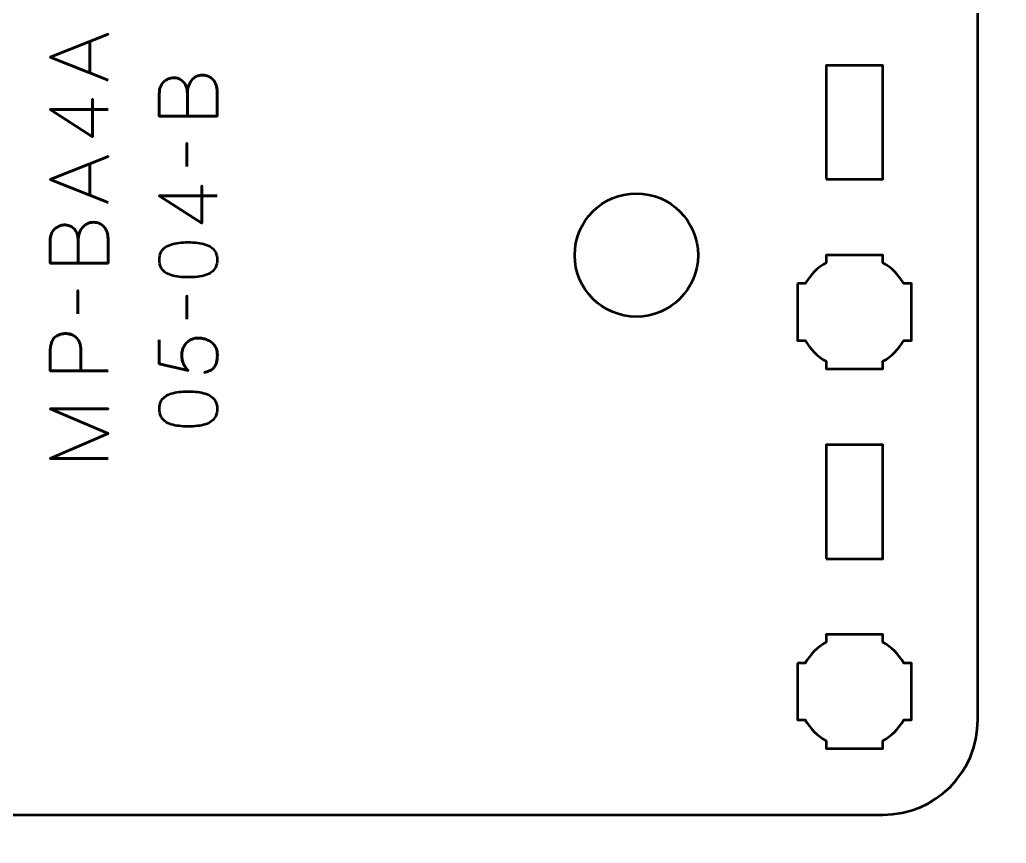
# Model space of a CAD drawing. Header units: centimetres. Extents: x -21 to 0, y -29.7 to 0.
# Drawn here: x -16.15 to -10.95, y -15.5 to -11.16 of the extents above; entities that cross this region are included whole.
import ezdxf

# ---------------------------------------------------------------- set-up
doc = ezdxf.new("R2010")
doc.units = ezdxf.units.CM
doc.header["$MEASUREMENT"] = 0
doc.layers.add('Layer 1', color=7, linetype='Continuous')

msp = doc.modelspace()

# ---------------------------------------------------------------- linework, layer by layer
at = {"layer": 'Layer 1', "lineweight": 53}
for points in [[(-11.9, -12.00001), (-11.6, -12.00001), (-11.6, -11.40001), (-11.9, -11.40001), (-11.9, -12.00001)], [(-11.9, -14.00001), (-11.6, -14.00001), (-11.6, -13.40001), (-11.9, -13.40001), (-11.9, -14.00001)]]:
    msp.add_lwpolyline(points, close=True, dxfattribs=at)
msp.add_ellipse((-12.9, -12.4), major_axis=(0, 0.325), ratio=1, dxfattribs=at)
at = {"layer": 'Layer 1', "color": 1, "lineweight": 53}
msp.add_open_spline([(-21.00003, -29.19995), (-21.00003, -29.19995), (-21.00003, -5.29992), (-21.00003, -5.29992), (-21.00003, -5.29992), (-21.00003, -5.21709), (-20.93286, -5.14992), (-20.85003, -5.14992), (-20.85003, -5.14992), (-20.7672, -5.14992), (-20.70003, -5.08275), (-20.70003, -4.99992), (-20.70003, -4.99992), (-20.70003, -4.91709), (-20.7672, -4.84992), (-20.85003, -4.84992), (-20.85003, -4.84992), (-20.93286, -4.84992), (-21.00003, -4.78275), (-21.00003, -4.69992), (-21.00003, -4.69992), (-21.00003, -4.61709), (-20.93286, -4.54992), (-20.85003, -4.54992), (-20.85003, -4.54992), (-20.7672, -4.54992), (-20.70003, -4.48275), (-20.70003, -4.39992), (-20.70003, -4.39992), (-20.70003, -4.31709), (-20.7672, -4.24992), (-20.85003, -4.24992), (-20.85003, -4.24992), (-20.93286, -4.24992), (-21.00003, -4.18275), (-21.00003, -4.09992), (-21.00003, -4.09992), (-21.00003, -4.01709), (-20.93286, -3.94992), (-20.85003, -3.94992), (-20.85003, -3.94992), (-20.7672, -3.94992), (-20.70003, -3.88275), (-20.70003, -3.79992), (-20.70003, -3.79992), (-20.70003, -3.71709), (-20.7672, -3.64992), (-20.85003, -3.64992), (-20.85003, -3.64992), (-20.93286, -3.64992), (-21.00003, -3.58275), (-21.00003, -3.49992), (-21.00003, -3.49992), (-21.00003, -3.41709), (-20.93286, -3.34992), (-20.85003, -3.34992), (-20.85003, -3.34992), (-20.7672, -3.34992), (-20.70003, -3.28275), (-20.70003, -3.19992), (-20.70003, -3.19992), (-20.70003, -3.11709), (-20.7672, -3.04992), (-20.85003, -3.04992), (-20.85003, -3.04992), (-20.93286, -3.04992), (-21.00003, -2.98275), (-21.00003, -2.89992), (-21.00003, -2.89992), (-21.00003, -2.81709), (-20.93286, -2.74992), (-20.85003, -2.74992), (-20.85003, -2.74992), (-20.7672, -2.74992), (-20.70003, -2.68275), (-20.70003, -2.59992), (-20.70003, -2.59992), (-20.70003, -2.51709), (-20.7672, -2.44992), (-20.85003, -2.44992), (-20.85003, -2.44992), (-20.93286, -2.44992), (-21.00003, -2.38275), (-21.00003, -2.29992), (-21.00003, -2.29992), (-21.00003, -2.21709), (-20.93286, -2.14992), (-20.85003, -2.14992), (-20.85003, -2.14992), (-20.7672, -2.14992), (-20.70003, -2.08275), (-20.70003, -1.99992), (-20.70003, -1.99992), (-20.70003, -1.91709), (-20.7672, -1.84992), (-20.85003, -1.84992), (-20.85003, -1.84992), (-20.93286, -1.84992), (-21.00003, -1.78275), (-21.00003, -1.69992), (-21.00003, -1.69992), (-21.00003, -1.61709), (-20.93286, -1.54992), (-20.85003, -1.54992), (-20.85003, -1.54992), (-20.7672, -1.54992), (-20.70003, -1.48275), (-20.70003, -1.39992), (-20.70003, -1.39992), (-20.70003, -1.31709), (-20.7672, -1.24992), (-20.85003, -1.24992), (-20.85003, -1.24992), (-20.93286, -1.24992), (-21.00003, -1.18275), (-21.00003, -1.09992), (-21.00003, -1.09992), (-21.00003, -1.09992), (-21.00003, -0.49992), (-21.00003, -0.49992), (-21.00003, -0.49992), (-21.00003, -0.22295), (-20.77694, 0.00004), (-20.49994, 0.00004), (-20.49994, 0.00004), (-20.49994, 0.00004), (-0.50008, 0.00004), (-0.50008, 0.00004), (-0.50008, 0.00004), (-0.22294, 0.00004), (0.00002, -0.22295), (0.00002, -0.49992), (0.00002, -0.49992), (0.00002, -0.49992), (0.00002, -29.19995), (0.00002, -29.19995), (0.00002, -29.19995), (0.00002, -29.47695), (-0.22294, -29.70004), (-0.50008, -29.70004), (-0.50008, -29.70004), (-0.50008, -29.70004), (-20.49994, -29.70004), (-20.49994, -29.70004), (-20.49994, -29.70004), (-20.77694, -29.70004), (-21.00003, -29.47695), (-21.00003, -29.19995)], degree=3, knots=[0, 0, 0, 0, 0.027027, 0.027027, 0.027027, 0.027027, 0.0540541, 0.0540541, 0.0540541, 0.0540541, 0.0810811, 0.0810811, 0.0810811, 0.0810811, 0.1081081, 0.1081081, 0.1081081, 0.1081081, 0.1351351, 0.1351351, 0.1351351, 0.1351351, 0.1621622, 0.1621622, 0.1621622, 0.1621622, 0.1891892, 0.1891892, 0.1891892, 0.1891892, 0.2162162, 0.2162162, 0.2162162, 0.2162162, 0.2432432, 0.2432432, 0.2432432, 0.2432432, 0.2702703, 0.2702703, 0.2702703, 0.2702703, 0.2972973, 0.2972973, 0.2972973, 0.2972973, 0.3243243, 0.3243243, 0.3243243, 0.3243243, 0.3513514, 0.3513514, 0.3513514, 0.3513514, 0.3783784, 0.3783784, 0.3783784, 0.3783784, 0.4054054, 0.4054054, 0.4054054, 0.4054054, 0.4324324, 0.4324324, 0.4324324, 0.4324324, 0.4594595, 0.4594595, 0.4594595, 0.4594595, 0.4864865, 0.4864865, 0.4864865, 0.4864865, 0.5135135, 0.5135135, 0.5135135, 0.5135135, 0.5405405, 0.5405405, 0.5405405, 0.5405405, 0.5675676, 0.5675676, 0.5675676, 0.5675676, 0.5945946, 0.5945946, 0.5945946, 0.5945946, 0.6216216, 0.6216216, 0.6216216, 0.6216216, 0.6486486, 0.6486486, 0.6486486, 0.6486486, 0.6756757, 0.6756757, 0.6756757, 0.6756757, 0.7027027, 0.7027027, 0.7027027, 0.7027027, 0.7297297, 0.7297297, 0.7297297, 0.7297297, 0.7567568, 0.7567568, 0.7567568, 0.7567568, 0.7837838, 0.7837838, 0.7837838, 0.7837838, 0.8108108, 0.8108108, 0.8108108, 0.8108108, 0.8378378, 0.8378378, 0.8378378, 0.8378378, 0.8648649, 0.8648649, 0.8648649, 0.8648649, 0.8918919, 0.8918919, 0.8918919, 0.8918919, 0.9189189, 0.9189189, 0.9189189, 0.9189189, 0.9459459, 0.9459459, 0.9459459, 0.9459459, 0.972973, 0.972973, 0.972973, 0.972973, 1, 1, 1, 1], dxfattribs=at)
at = {"layer": 'Layer 1', "color": 3, "lineweight": 53}
msp.add_open_spline([(-20.4, -14.85001), (-20.4, -14.85001), (-20.4, -8.55001), (-20.4, -8.55001), (-20.4, -8.55001), (-20.4, -8.27392), (-20.17609, -8.05001), (-19.9, -8.05001), (-19.9, -8.05001), (-19.9, -8.05001), (-11.6, -8.05001), (-11.6, -8.05001), (-11.6, -8.05001), (-11.32391, -8.05001), (-11.1, -8.27392), (-11.1, -8.55001), (-11.1, -8.55001), (-11.1, -8.55001), (-11.1, -14.85001), (-11.1, -14.85001), (-11.1, -14.85001), (-11.1, -15.1261), (-11.32391, -15.35001), (-11.6, -15.35001), (-11.6, -15.35001), (-11.6, -15.35001), (-19.9, -15.35001), (-19.9, -15.35001), (-19.9, -15.35001), (-20.17609, -15.35001), (-20.4, -15.1261), (-20.4, -14.85001)], degree=3, knots=[0, 0, 0, 0, 0.125, 0.125, 0.125, 0.125, 0.25, 0.25, 0.25, 0.25, 0.375, 0.375, 0.375, 0.375, 0.5, 0.5, 0.5, 0.5, 0.625, 0.625, 0.625, 0.625, 0.75, 0.75, 0.75, 0.75, 0.875, 0.875, 0.875, 0.875, 1, 1, 1, 1], dxfattribs=at)
at = {"layer": 'Layer 1', "color": 5, "lineweight": 53}
for points, knots in [([(-15.6851, -11.47799), (-15.6851, -11.47799), (-15.99032, -11.35692), (-15.99032, -11.35692), (-15.99032, -11.35692), (-15.99032, -11.35692), (-15.6851, -11.23542), (-15.6851, -11.23542), (-15.6851, -11.23542), (-15.6851, -11.23542), (-15.99032, -11.35692), (-15.99032, -11.35692), (-15.99032, -11.35692), (-15.99032, -11.35692), (-15.6851, -11.47799), (-15.6851, -11.47799)], [0, 0, 0, 0, 0.25, 0.25, 0.25, 0.25, 0.5, 0.5, 0.5, 0.5, 0.75, 0.75, 0.75, 0.75, 1, 1, 1, 1]), ([(-15.7812, -11.43989), (-15.7812, -11.43989), (-15.7812, -11.27395), (-15.7812, -11.27395), (-15.7812, -11.27395), (-15.7812, -11.27395), (-15.7812, -11.43989), (-15.7812, -11.43989)], [0, 0, 0, 0, 0.5, 0.5, 0.5, 0.5, 1, 1, 1, 1]), ([(-15.26685, -11.66743), (-15.26685, -11.66743), (-15.26685, -11.55017), (-15.26685, -11.55017), (-15.26685, -11.55017), (-15.26692, -11.53493), (-15.26903, -11.52195), (-15.2732, -11.51101), (-15.2732, -11.51101), (-15.27729, -11.50014), (-15.28286, -11.49133), (-15.28985, -11.48448), (-15.28985, -11.48448), (-15.29683, -11.47764), (-15.30473, -11.4727), (-15.31348, -11.46959), (-15.31348, -11.46959), (-15.32216, -11.46656), (-15.33119, -11.46515), (-15.3405, -11.4655), (-15.3405, -11.4655), (-15.34982, -11.46593), (-15.35885, -11.4679), (-15.36767, -11.47143), (-15.36767, -11.47143), (-15.37649, -11.47489), (-15.38446, -11.48011), (-15.39159, -11.48695), (-15.39159, -11.48695), (-15.39871, -11.49379), (-15.40436, -11.50233), (-15.40852, -11.5127), (-15.40852, -11.5127), (-15.41275, -11.52308), (-15.41494, -11.53528), (-15.41501, -11.54932), (-15.41501, -11.54932), (-15.41501, -11.54932), (-15.41501, -11.66743), (-15.41501, -11.66743), (-15.41501, -11.66743), (-15.41501, -11.66743), (-15.10979, -11.66743), (-15.10979, -11.66743), (-15.10979, -11.66743), (-15.10979, -11.66743), (-15.10979, -11.53747), (-15.10979, -11.53747), (-15.10979, -11.53747), (-15.10979, -11.52533), (-15.11155, -11.51404), (-15.11501, -11.5036), (-15.11501, -11.5036), (-15.11854, -11.49316), (-15.12355, -11.48406), (-15.13018, -11.47616), (-15.13018, -11.47616), (-15.13688, -11.46832), (-15.14493, -11.46219), (-15.15445, -11.45781), (-15.15445, -11.45781), (-15.16398, -11.45344), (-15.17477, -11.45118), (-15.18684, -11.45111), (-15.18684, -11.45111), (-15.19897, -11.45139), (-15.20991, -11.45393), (-15.21971, -11.4588), (-15.21971, -11.4588), (-15.22952, -11.46367), (-15.23792, -11.47044), (-15.2449, -11.47919), (-15.2449, -11.47919), (-15.25196, -11.48794), (-15.25739, -11.49838), (-15.26113, -11.51038), (-15.26113, -11.51038), (-15.26487, -11.52237), (-15.26677, -11.53563), (-15.26685, -11.55017), (-15.26685, -11.55017), (-15.26677, -11.53563), (-15.26487, -11.52237), (-15.26113, -11.51038), (-15.26113, -11.51038), (-15.25739, -11.49838), (-15.25196, -11.48794), (-15.2449, -11.47919), (-15.2449, -11.47919), (-15.23792, -11.47044), (-15.22952, -11.46367), (-15.21971, -11.4588), (-15.21971, -11.4588), (-15.20991, -11.45393), (-15.19897, -11.45139), (-15.18684, -11.45111), (-15.18684, -11.45111), (-15.17477, -11.45118), (-15.16398, -11.45344), (-15.15445, -11.45781), (-15.15445, -11.45781), (-15.14493, -11.46219), (-15.13688, -11.46832), (-15.13018, -11.47616), (-15.13018, -11.47616), (-15.12355, -11.48406), (-15.11854, -11.49316), (-15.11501, -11.5036), (-15.11501, -11.5036), (-15.11155, -11.51404), (-15.10979, -11.52533), (-15.10979, -11.53747), (-15.10979, -11.53747), (-15.10979, -11.53747), (-15.10979, -11.66743), (-15.10979, -11.66743), (-15.10979, -11.66743), (-15.10979, -11.66743), (-15.41501, -11.66743), (-15.41501, -11.66743), (-15.41501, -11.66743), (-15.41501, -11.66743), (-15.41501, -11.54932), (-15.41501, -11.54932), (-15.41501, -11.54932), (-15.41494, -11.53528), (-15.41275, -11.52308), (-15.40852, -11.5127), (-15.40852, -11.5127), (-15.40436, -11.50233), (-15.39871, -11.49379), (-15.39159, -11.48695), (-15.39159, -11.48695), (-15.38446, -11.48011), (-15.37649, -11.47489), (-15.36767, -11.47143), (-15.36767, -11.47143), (-15.35885, -11.4679), (-15.34982, -11.46593), (-15.3405, -11.4655), (-15.3405, -11.4655), (-15.33119, -11.46515), (-15.32216, -11.46656), (-15.31348, -11.46959), (-15.31348, -11.46959), (-15.30473, -11.4727), (-15.29683, -11.47764), (-15.28985, -11.48448), (-15.28985, -11.48448), (-15.28286, -11.49133), (-15.27729, -11.50014), (-15.2732, -11.51101), (-15.2732, -11.51101), (-15.26903, -11.52195), (-15.26692, -11.53493), (-15.26685, -11.55017), (-15.26685, -11.55017), (-15.26685, -11.55017), (-15.26685, -11.66743), (-15.26685, -11.66743)], [0, 0, 0, 0, 0.025, 0.025, 0.025, 0.025, 0.05, 0.05, 0.05, 0.05, 0.075, 0.075, 0.075, 0.075, 0.1, 0.1, 0.1, 0.1, 0.125, 0.125, 0.125, 0.125, 0.15, 0.15, 0.15, 0.15, 0.175, 0.175, 0.175, 0.175, 0.2, 0.2, 0.2, 0.2, 0.225, 0.225, 0.225, 0.225, 0.25, 0.25, 0.25, 0.25, 0.275, 0.275, 0.275, 0.275, 0.3, 0.3, 0.3, 0.3, 0.325, 0.325, 0.325, 0.325, 0.35, 0.35, 0.35, 0.35, 0.375, 0.375, 0.375, 0.375, 0.4, 0.4, 0.4, 0.4, 0.425, 0.425, 0.425, 0.425, 0.45, 0.45, 0.45, 0.45, 0.475, 0.475, 0.475, 0.475, 0.5, 0.5, 0.5, 0.5, 0.525, 0.525, 0.525, 0.525, 0.55, 0.55, 0.55, 0.55, 0.575, 0.575, 0.575, 0.575, 0.6, 0.6, 0.6, 0.6, 0.625, 0.625, 0.625, 0.625, 0.65, 0.65, 0.65, 0.65, 0.675, 0.675, 0.675, 0.675, 0.7, 0.7, 0.7, 0.7, 0.725, 0.725, 0.725, 0.725, 0.75, 0.75, 0.75, 0.75, 0.775, 0.775, 0.775, 0.775, 0.8, 0.8, 0.8, 0.8, 0.825, 0.825, 0.825, 0.825, 0.85, 0.85, 0.85, 0.85, 0.875, 0.875, 0.875, 0.875, 0.9, 0.9, 0.9, 0.9, 0.925, 0.925, 0.925, 0.925, 0.95, 0.95, 0.95, 0.95, 0.975, 0.975, 0.975, 0.975, 1, 1, 1, 1]), ([(-15.6851, -11.63293), (-15.6851, -11.63293), (-15.99032, -11.63293), (-15.99032, -11.63293), (-15.99032, -11.63293), (-15.99032, -11.63293), (-15.76638, -11.77686), (-15.76638, -11.77686), (-15.76638, -11.77686), (-15.76638, -11.77686), (-15.76638, -11.57874), (-15.76638, -11.57874), (-15.76638, -11.57874), (-15.76638, -11.57874), (-15.76638, -11.77686), (-15.76638, -11.77686), (-15.76638, -11.77686), (-15.76638, -11.77686), (-15.99032, -11.63293), (-15.99032, -11.63293), (-15.99032, -11.63293), (-15.99032, -11.63293), (-15.6851, -11.63293), (-15.6851, -11.63293)], [0, 0, 0, 0, 0.1666667, 0.1666667, 0.1666667, 0.1666667, 0.3333333, 0.3333333, 0.3333333, 0.3333333, 0.5, 0.5, 0.5, 0.5, 0.6666667, 0.6666667, 0.6666667, 0.6666667, 0.8333333, 0.8333333, 0.8333333, 0.8333333, 1, 1, 1, 1]), ([(-15.26939, -11.93328), (-15.26939, -11.93328), (-15.26939, -11.81009), (-15.26939, -11.81009), (-15.26939, -11.81009), (-15.26939, -11.81009), (-15.26939, -11.93328), (-15.26939, -11.93328)], [0, 0, 0, 0, 0.5, 0.5, 0.5, 0.5, 1, 1, 1, 1]), ([(-15.6851, -12.12272), (-15.6851, -12.12272), (-15.99032, -12.00165), (-15.99032, -12.00165), (-15.99032, -12.00165), (-15.99032, -12.00165), (-15.6851, -11.88015), (-15.6851, -11.88015), (-15.6851, -11.88015), (-15.6851, -11.88015), (-15.99032, -12.00165), (-15.99032, -12.00165), (-15.99032, -12.00165), (-15.99032, -12.00165), (-15.6851, -12.12272), (-15.6851, -12.12272)], [0, 0, 0, 0, 0.25, 0.25, 0.25, 0.25, 0.5, 0.5, 0.5, 0.5, 0.75, 0.75, 0.75, 0.75, 1, 1, 1, 1]), ([(-15.7812, -12.08462), (-15.7812, -12.08462), (-15.7812, -11.91868), (-15.7812, -11.91868), (-15.7812, -11.91868), (-15.7812, -11.91868), (-15.7812, -12.08462), (-15.7812, -12.08462)], [0, 0, 0, 0, 0.5, 0.5, 0.5, 0.5, 1, 1, 1, 1]), ([(-15.10979, -12.08822), (-15.10979, -12.08822), (-15.41501, -12.08822), (-15.41501, -12.08822), (-15.41501, -12.08822), (-15.41501, -12.08822), (-15.19107, -12.23215), (-15.19107, -12.23215), (-15.19107, -12.23215), (-15.19107, -12.23215), (-15.19107, -12.03403), (-15.19107, -12.03403), (-15.19107, -12.03403), (-15.19107, -12.03403), (-15.19107, -12.23215), (-15.19107, -12.23215), (-15.19107, -12.23215), (-15.19107, -12.23215), (-15.41501, -12.08822), (-15.41501, -12.08822), (-15.41501, -12.08822), (-15.41501, -12.08822), (-15.10979, -12.08822), (-15.10979, -12.08822)], [0, 0, 0, 0, 0.1666667, 0.1666667, 0.1666667, 0.1666667, 0.3333333, 0.3333333, 0.3333333, 0.3333333, 0.5, 0.5, 0.5, 0.5, 0.6666667, 0.6666667, 0.6666667, 0.6666667, 0.8333333, 0.8333333, 0.8333333, 0.8333333, 1, 1, 1, 1]), ([(-15.84216, -12.44318), (-15.84216, -12.44318), (-15.84216, -12.32592), (-15.84216, -12.32592), (-15.84216, -12.32592), (-15.84223, -12.31068), (-15.84434, -12.2977), (-15.84851, -12.28676), (-15.84851, -12.28676), (-15.8526, -12.27589), (-15.85817, -12.26708), (-15.86516, -12.26023), (-15.86516, -12.26023), (-15.87214, -12.25339), (-15.88004, -12.24845), (-15.88879, -12.24534), (-15.88879, -12.24534), (-15.89747, -12.24231), (-15.9065, -12.2409), (-15.91581, -12.24125), (-15.91581, -12.24125), (-15.92513, -12.24168), (-15.93416, -12.24365), (-15.94298, -12.24718), (-15.94298, -12.24718), (-15.9518, -12.25064), (-15.95977, -12.25586), (-15.9669, -12.2627), (-15.9669, -12.2627), (-15.97402, -12.26954), (-15.97967, -12.27808), (-15.98383, -12.28845), (-15.98383, -12.28845), (-15.98806, -12.29883), (-15.99025, -12.31103), (-15.99032, -12.32507), (-15.99032, -12.32507), (-15.99032, -12.32507), (-15.99032, -12.44318), (-15.99032, -12.44318), (-15.99032, -12.44318), (-15.99032, -12.44318), (-15.6851, -12.44318), (-15.6851, -12.44318), (-15.6851, -12.44318), (-15.6851, -12.44318), (-15.6851, -12.31322), (-15.6851, -12.31322), (-15.6851, -12.31322), (-15.6851, -12.30108), (-15.68686, -12.28979), (-15.69032, -12.27935), (-15.69032, -12.27935), (-15.69385, -12.26891), (-15.69886, -12.25981), (-15.70549, -12.25191), (-15.70549, -12.25191), (-15.71219, -12.24407), (-15.72024, -12.23794), (-15.72976, -12.23356), (-15.72976, -12.23356), (-15.73929, -12.22919), (-15.75008, -12.22693), (-15.76215, -12.22686), (-15.76215, -12.22686), (-15.77428, -12.22714), (-15.78522, -12.22968), (-15.79502, -12.23455), (-15.79502, -12.23455), (-15.80483, -12.23942), (-15.81323, -12.24619), (-15.82021, -12.25494), (-15.82021, -12.25494), (-15.82727, -12.26369), (-15.8327, -12.27413), (-15.83644, -12.28613), (-15.83644, -12.28613), (-15.84018, -12.29812), (-15.84208, -12.31138), (-15.84216, -12.32592), (-15.84216, -12.32592), (-15.84208, -12.31138), (-15.84018, -12.29812), (-15.83644, -12.28613), (-15.83644, -12.28613), (-15.8327, -12.27413), (-15.82727, -12.26369), (-15.82021, -12.25494), (-15.82021, -12.25494), (-15.81323, -12.24619), (-15.80483, -12.23942), (-15.79502, -12.23455), (-15.79502, -12.23455), (-15.78522, -12.22968), (-15.77428, -12.22714), (-15.76215, -12.22686), (-15.76215, -12.22686), (-15.75008, -12.22693), (-15.73929, -12.22919), (-15.72976, -12.23356), (-15.72976, -12.23356), (-15.72024, -12.23794), (-15.71219, -12.24407), (-15.70549, -12.25191), (-15.70549, -12.25191), (-15.69886, -12.25981), (-15.69385, -12.26891), (-15.69032, -12.27935), (-15.69032, -12.27935), (-15.68686, -12.28979), (-15.6851, -12.30108), (-15.6851, -12.31322), (-15.6851, -12.31322), (-15.6851, -12.31322), (-15.6851, -12.44318), (-15.6851, -12.44318), (-15.6851, -12.44318), (-15.6851, -12.44318), (-15.99032, -12.44318), (-15.99032, -12.44318), (-15.99032, -12.44318), (-15.99032, -12.44318), (-15.99032, -12.32507), (-15.99032, -12.32507), (-15.99032, -12.32507), (-15.99025, -12.31103), (-15.98806, -12.29883), (-15.98383, -12.28845), (-15.98383, -12.28845), (-15.97967, -12.27808), (-15.97402, -12.26954), (-15.9669, -12.2627), (-15.9669, -12.2627), (-15.95977, -12.25586), (-15.9518, -12.25064), (-15.94298, -12.24718), (-15.94298, -12.24718), (-15.93416, -12.24365), (-15.92513, -12.24168), (-15.91581, -12.24125), (-15.91581, -12.24125), (-15.9065, -12.2409), (-15.89747, -12.24231), (-15.88879, -12.24534), (-15.88879, -12.24534), (-15.88004, -12.24845), (-15.87214, -12.25339), (-15.86516, -12.26023), (-15.86516, -12.26023), (-15.85817, -12.26708), (-15.8526, -12.27589), (-15.84851, -12.28676), (-15.84851, -12.28676), (-15.84434, -12.2977), (-15.84223, -12.31068), (-15.84216, -12.32592), (-15.84216, -12.32592), (-15.84216, -12.32592), (-15.84216, -12.44318), (-15.84216, -12.44318)], [0, 0, 0, 0, 0.025, 0.025, 0.025, 0.025, 0.05, 0.05, 0.05, 0.05, 0.075, 0.075, 0.075, 0.075, 0.1, 0.1, 0.1, 0.1, 0.125, 0.125, 0.125, 0.125, 0.15, 0.15, 0.15, 0.15, 0.175, 0.175, 0.175, 0.175, 0.2, 0.2, 0.2, 0.2, 0.225, 0.225, 0.225, 0.225, 0.25, 0.25, 0.25, 0.25, 0.275, 0.275, 0.275, 0.275, 0.3, 0.3, 0.3, 0.3, 0.325, 0.325, 0.325, 0.325, 0.35, 0.35, 0.35, 0.35, 0.375, 0.375, 0.375, 0.375, 0.4, 0.4, 0.4, 0.4, 0.425, 0.425, 0.425, 0.425, 0.45, 0.45, 0.45, 0.45, 0.475, 0.475, 0.475, 0.475, 0.5, 0.5, 0.5, 0.5, 0.525, 0.525, 0.525, 0.525, 0.55, 0.55, 0.55, 0.55, 0.575, 0.575, 0.575, 0.575, 0.6, 0.6, 0.6, 0.6, 0.625, 0.625, 0.625, 0.625, 0.65, 0.65, 0.65, 0.65, 0.675, 0.675, 0.675, 0.675, 0.7, 0.7, 0.7, 0.7, 0.725, 0.725, 0.725, 0.725, 0.75, 0.75, 0.75, 0.75, 0.775, 0.775, 0.775, 0.775, 0.8, 0.8, 0.8, 0.8, 0.825, 0.825, 0.825, 0.825, 0.85, 0.85, 0.85, 0.85, 0.875, 0.875, 0.875, 0.875, 0.9, 0.9, 0.9, 0.9, 0.925, 0.925, 0.925, 0.925, 0.95, 0.95, 0.95, 0.95, 0.975, 0.975, 0.975, 0.975, 1, 1, 1, 1]), ([(-15.10979, -12.42476), (-15.10986, -12.40995), (-15.11247, -12.39718), (-15.11755, -12.38652), (-15.11755, -12.38652), (-15.12263, -12.37594), (-15.1299, -12.36712), (-15.13914, -12.36007), (-15.13914, -12.36007), (-15.14845, -12.35308), (-15.15946, -12.34758), (-15.17216, -12.34349), (-15.17216, -12.34349), (-15.18486, -12.33946), (-15.19876, -12.33657), (-15.214, -12.33495), (-15.214, -12.33495), (-15.22924, -12.33325), (-15.24526, -12.33241), (-15.26219, -12.33248), (-15.26219, -12.33248), (-15.27905, -12.33241), (-15.29507, -12.33325), (-15.31024, -12.33495), (-15.31024, -12.33495), (-15.32541, -12.33657), (-15.33938, -12.33946), (-15.35208, -12.34349), (-15.35208, -12.34349), (-15.36471, -12.34758), (-15.37571, -12.35308), (-15.3851, -12.36007), (-15.3851, -12.36007), (-15.39441, -12.36712), (-15.40168, -12.37594), (-15.40676, -12.38652), (-15.40676, -12.38652), (-15.41191, -12.39718), (-15.41452, -12.40995), (-15.41459, -12.42476), (-15.41459, -12.42476), (-15.41452, -12.43958), (-15.41191, -12.45235), (-15.40676, -12.46301), (-15.40676, -12.46301), (-15.40168, -12.47359), (-15.39441, -12.48241), (-15.3851, -12.48946), (-15.3851, -12.48946), (-15.37571, -12.49645), (-15.36471, -12.50195), (-15.35208, -12.50604), (-15.35208, -12.50604), (-15.33938, -12.51007), (-15.32541, -12.51296), (-15.31024, -12.51458), (-15.31024, -12.51458), (-15.29507, -12.51627), (-15.27905, -12.51712), (-15.26219, -12.51705), (-15.26219, -12.51705), (-15.24526, -12.51712), (-15.22924, -12.51627), (-15.214, -12.51458), (-15.214, -12.51458), (-15.19876, -12.51296), (-15.18486, -12.51007), (-15.17216, -12.50604), (-15.17216, -12.50604), (-15.15946, -12.50195), (-15.14845, -12.49645), (-15.13914, -12.48946), (-15.13914, -12.48946), (-15.1299, -12.48241), (-15.12263, -12.47359), (-15.11755, -12.46301), (-15.11755, -12.46301), (-15.11247, -12.45235), (-15.10986, -12.43958), (-15.10979, -12.42476)], [0, 0, 0, 0, 0.05, 0.05, 0.05, 0.05, 0.1, 0.1, 0.1, 0.1, 0.15, 0.15, 0.15, 0.15, 0.2, 0.2, 0.2, 0.2, 0.25, 0.25, 0.25, 0.25, 0.3, 0.3, 0.3, 0.3, 0.35, 0.35, 0.35, 0.35, 0.4, 0.4, 0.4, 0.4, 0.45, 0.45, 0.45, 0.45, 0.5, 0.5, 0.5, 0.5, 0.55, 0.55, 0.55, 0.55, 0.6, 0.6, 0.6, 0.6, 0.65, 0.65, 0.65, 0.65, 0.7, 0.7, 0.7, 0.7, 0.75, 0.75, 0.75, 0.75, 0.8, 0.8, 0.8, 0.8, 0.85, 0.85, 0.85, 0.85, 0.9, 0.9, 0.9, 0.9, 0.95, 0.95, 0.95, 0.95, 1, 1, 1, 1]), ([(-15.10979, -12.42476), (-15.10986, -12.40995), (-15.11247, -12.39718), (-15.11755, -12.38652), (-15.11755, -12.38652), (-15.12263, -12.37594), (-15.1299, -12.36712), (-15.13914, -12.36007), (-15.13914, -12.36007), (-15.14845, -12.35308), (-15.15946, -12.34758), (-15.17216, -12.34349), (-15.17216, -12.34349), (-15.18486, -12.33946), (-15.19876, -12.33657), (-15.214, -12.33495), (-15.214, -12.33495), (-15.22924, -12.33325), (-15.24526, -12.33241), (-15.26219, -12.33248), (-15.26219, -12.33248), (-15.27905, -12.33241), (-15.29507, -12.33325), (-15.31024, -12.33495), (-15.31024, -12.33495), (-15.32541, -12.33657), (-15.33938, -12.33946), (-15.35208, -12.34349), (-15.35208, -12.34349), (-15.36471, -12.34758), (-15.37571, -12.35308), (-15.3851, -12.36007), (-15.3851, -12.36007), (-15.39441, -12.36712), (-15.40168, -12.37594), (-15.40676, -12.38652), (-15.40676, -12.38652), (-15.41191, -12.39718), (-15.41452, -12.40995), (-15.41459, -12.42476), (-15.41459, -12.42476), (-15.41452, -12.43958), (-15.41191, -12.45235), (-15.40676, -12.46301), (-15.40676, -12.46301), (-15.40168, -12.47359), (-15.39441, -12.48241), (-15.3851, -12.48946), (-15.3851, -12.48946), (-15.37571, -12.49645), (-15.36471, -12.50195), (-15.35208, -12.50604), (-15.35208, -12.50604), (-15.33938, -12.51007), (-15.32541, -12.51296), (-15.31024, -12.51458), (-15.31024, -12.51458), (-15.29507, -12.51627), (-15.27905, -12.51712), (-15.26219, -12.51705), (-15.26219, -12.51705), (-15.24526, -12.51712), (-15.22924, -12.51627), (-15.214, -12.51458), (-15.214, -12.51458), (-15.19876, -12.51296), (-15.18486, -12.51007), (-15.17216, -12.50604), (-15.17216, -12.50604), (-15.15946, -12.50195), (-15.14845, -12.49645), (-15.13914, -12.48946), (-15.13914, -12.48946), (-15.1299, -12.48241), (-15.12263, -12.47359), (-15.11755, -12.46301), (-15.11755, -12.46301), (-15.11247, -12.45235), (-15.10986, -12.43958), (-15.10979, -12.42476)], [0, 0, 0, 0, 0.05, 0.05, 0.05, 0.05, 0.1, 0.1, 0.1, 0.1, 0.15, 0.15, 0.15, 0.15, 0.2, 0.2, 0.2, 0.2, 0.25, 0.25, 0.25, 0.25, 0.3, 0.3, 0.3, 0.3, 0.35, 0.35, 0.35, 0.35, 0.4, 0.4, 0.4, 0.4, 0.45, 0.45, 0.45, 0.45, 0.5, 0.5, 0.5, 0.5, 0.55, 0.55, 0.55, 0.55, 0.6, 0.6, 0.6, 0.6, 0.65, 0.65, 0.65, 0.65, 0.7, 0.7, 0.7, 0.7, 0.75, 0.75, 0.75, 0.75, 0.8, 0.8, 0.8, 0.8, 0.85, 0.85, 0.85, 0.85, 0.9, 0.9, 0.9, 0.9, 0.95, 0.95, 0.95, 0.95, 1, 1, 1, 1]), ([(-15.8447, -12.70903), (-15.8447, -12.70903), (-15.8447, -12.58584), (-15.8447, -12.58584), (-15.8447, -12.58584), (-15.8447, -12.58584), (-15.8447, -12.70903), (-15.8447, -12.70903)], [0, 0, 0, 0, 0.5, 0.5, 0.5, 0.5, 1, 1, 1, 1]), ([(-15.26939, -12.73718), (-15.26939, -12.73718), (-15.26939, -12.61399), (-15.26939, -12.61399), (-15.26939, -12.61399), (-15.26939, -12.61399), (-15.26939, -12.73718), (-15.26939, -12.73718)], [0, 0, 0, 0, 0.5, 0.5, 0.5, 0.5, 1, 1, 1, 1]), ([(-15.6851, -13.00959), (-15.6851, -13.00959), (-15.99032, -13.00959), (-15.99032, -13.00959), (-15.99032, -13.00959), (-15.99032, -13.00959), (-15.99032, -12.91222), (-15.99032, -12.91222), (-15.99032, -12.91222), (-15.99025, -12.89275), (-15.98806, -12.87674), (-15.98383, -12.86411), (-15.98383, -12.86411), (-15.97967, -12.85155), (-15.97388, -12.84167), (-15.96654, -12.83454), (-15.96654, -12.83454), (-15.95928, -12.82742), (-15.95095, -12.82234), (-15.94157, -12.81923), (-15.94157, -12.81923), (-15.93218, -12.8162), (-15.92238, -12.81444), (-15.912, -12.81401), (-15.912, -12.81401), (-15.90163, -12.81352), (-15.89147, -12.81472), (-15.8816, -12.81754), (-15.8816, -12.81754), (-15.87172, -12.82043), (-15.86276, -12.8253), (-15.85471, -12.83229), (-15.85471, -12.83229), (-15.84667, -12.8392), (-15.84025, -12.84858), (-15.83552, -12.86037), (-15.83552, -12.86037), (-15.83073, -12.87215), (-15.82833, -12.88675), (-15.82819, -12.90418), (-15.82819, -12.90418), (-15.82819, -12.90418), (-15.82819, -13.00959), (-15.82819, -13.00959), (-15.82819, -13.00959), (-15.82819, -13.00959), (-15.82819, -12.90418), (-15.82819, -12.90418), (-15.82819, -12.90418), (-15.82833, -12.88711), (-15.83073, -12.87264), (-15.83552, -12.86093), (-15.83552, -12.86093), (-15.84025, -12.84915), (-15.84667, -12.83976), (-15.85471, -12.83271), (-15.85471, -12.83271), (-15.86276, -12.82572), (-15.87172, -12.82071), (-15.8816, -12.81775), (-15.8816, -12.81775), (-15.89147, -12.81479), (-15.90163, -12.81352), (-15.912, -12.81401), (-15.912, -12.81401), (-15.92238, -12.81444), (-15.93218, -12.8162), (-15.94157, -12.81937), (-15.94157, -12.81937), (-15.95095, -12.82248), (-15.95928, -12.8277), (-15.96654, -12.83483), (-15.96654, -12.83483), (-15.97388, -12.84202), (-15.97967, -12.8519), (-15.98383, -12.86446), (-15.98383, -12.86446), (-15.98806, -12.87709), (-15.99025, -12.89296), (-15.99032, -12.91222), (-15.99032, -12.91222), (-15.99032, -12.91222), (-15.99032, -13.00959), (-15.99032, -13.00959), (-15.99032, -13.00959), (-15.99032, -13.00959), (-15.6851, -13.00959), (-15.6851, -13.00959)], [0, 0, 0, 0, 0.0454545, 0.0454545, 0.0454545, 0.0454545, 0.0909091, 0.0909091, 0.0909091, 0.0909091, 0.1363636, 0.1363636, 0.1363636, 0.1363636, 0.1818182, 0.1818182, 0.1818182, 0.1818182, 0.2272727, 0.2272727, 0.2272727, 0.2272727, 0.2727273, 0.2727273, 0.2727273, 0.2727273, 0.3181818, 0.3181818, 0.3181818, 0.3181818, 0.3636364, 0.3636364, 0.3636364, 0.3636364, 0.4090909, 0.4090909, 0.4090909, 0.4090909, 0.4545455, 0.4545455, 0.4545455, 0.4545455, 0.5, 0.5, 0.5, 0.5, 0.5454545, 0.5454545, 0.5454545, 0.5454545, 0.5909091, 0.5909091, 0.5909091, 0.5909091, 0.6363636, 0.6363636, 0.6363636, 0.6363636, 0.6818182, 0.6818182, 0.6818182, 0.6818182, 0.7272727, 0.7272727, 0.7272727, 0.7272727, 0.7727273, 0.7727273, 0.7727273, 0.7727273, 0.8181818, 0.8181818, 0.8181818, 0.8181818, 0.8636364, 0.8636364, 0.8636364, 0.8636364, 0.9090909, 0.9090909, 0.9090909, 0.9090909, 0.9545455, 0.9545455, 0.9545455, 0.9545455, 1, 1, 1, 1]), ([(-15.41501, -12.84682), (-15.41501, -12.84682), (-15.41501, -12.97382), (-15.41501, -12.97382), (-15.41501, -12.97382), (-15.41501, -12.97382), (-15.26346, -13.00769), (-15.26346, -13.00769), (-15.26346, -13.00769), (-15.26854, -13.00176), (-15.27312, -12.99612), (-15.27715, -12.99068), (-15.27715, -12.99068), (-15.28117, -12.98532), (-15.28455, -12.97968), (-15.28738, -12.97368), (-15.28738, -12.97368), (-15.2902, -12.96775), (-15.29232, -12.96098), (-15.2938, -12.95336), (-15.2938, -12.95336), (-15.29528, -12.94581), (-15.29606, -12.93678), (-15.29606, -12.92641), (-15.29606, -12.92641), (-15.29606, -12.91794), (-15.29493, -12.90947), (-15.2926, -12.90101), (-15.2926, -12.90101), (-15.29034, -12.89254), (-15.28688, -12.8845), (-15.2823, -12.87688), (-15.2823, -12.87688), (-15.27764, -12.86919), (-15.27185, -12.86241), (-15.26487, -12.85649), (-15.26487, -12.85649), (-15.25788, -12.85049), (-15.2497, -12.84576), (-15.24032, -12.84238), (-15.24032, -12.84238), (-15.23093, -12.83892), (-15.22028, -12.83716), (-15.20843, -12.83709), (-15.20843, -12.83709), (-15.20405, -12.83701), (-15.19855, -12.83751), (-15.19206, -12.8385), (-15.19206, -12.8385), (-15.18557, -12.83941), (-15.17851, -12.84111), (-15.17103, -12.84351), (-15.17103, -12.84351), (-15.16355, -12.8459), (-15.15614, -12.84929), (-15.14881, -12.85359), (-15.14881, -12.85359), (-15.14147, -12.8579), (-15.13477, -12.8634), (-15.1287, -12.87003), (-15.1287, -12.87003), (-15.12263, -12.87667), (-15.11776, -12.88471), (-15.11409, -12.89409), (-15.11409, -12.89409), (-15.1105, -12.90355), (-15.10859, -12.91463), (-15.10852, -12.92725), (-15.10852, -12.92725), (-15.10859, -12.94235), (-15.11021, -12.95505), (-15.11325, -12.96535), (-15.11325, -12.96535), (-15.11635, -12.97566), (-15.12037, -12.98405), (-15.12545, -12.99054), (-15.12545, -12.99054), (-15.13053, -12.9971), (-15.13611, -13.00218), (-15.14217, -13.00585), (-15.14217, -13.00585), (-15.14824, -13.00952), (-15.15431, -13.01227), (-15.16038, -13.01411), (-15.16038, -13.01411), (-15.16645, -13.01594), (-15.17202, -13.01735), (-15.1771, -13.01827), (-15.1771, -13.01827), (-15.17202, -13.01735), (-15.16645, -13.01594), (-15.16038, -13.01411), (-15.16038, -13.01411), (-15.15431, -13.01227), (-15.14824, -13.00952), (-15.14217, -13.00585), (-15.14217, -13.00585), (-15.13611, -13.00218), (-15.13053, -12.9971), (-15.12545, -12.99054), (-15.12545, -12.99054), (-15.12037, -12.98405), (-15.11635, -12.97566), (-15.11325, -12.96535), (-15.11325, -12.96535), (-15.11021, -12.95505), (-15.10859, -12.94235), (-15.10852, -12.92725), (-15.10852, -12.92725), (-15.10859, -12.91463), (-15.1105, -12.90355), (-15.11409, -12.89409), (-15.11409, -12.89409), (-15.11776, -12.88471), (-15.12263, -12.87667), (-15.1287, -12.87003), (-15.1287, -12.87003), (-15.13477, -12.8634), (-15.14147, -12.8579), (-15.14881, -12.85359), (-15.14881, -12.85359), (-15.15614, -12.84929), (-15.16355, -12.8459), (-15.17103, -12.84351), (-15.17103, -12.84351), (-15.17851, -12.84111), (-15.18557, -12.83941), (-15.19206, -12.8385), (-15.19206, -12.8385), (-15.19855, -12.83751), (-15.20405, -12.83701), (-15.20843, -12.83709), (-15.20843, -12.83709), (-15.22028, -12.83716), (-15.23093, -12.83892), (-15.24032, -12.84238), (-15.24032, -12.84238), (-15.2497, -12.84576), (-15.25788, -12.85049), (-15.26487, -12.85649), (-15.26487, -12.85649), (-15.27185, -12.86241), (-15.27764, -12.86919), (-15.2823, -12.87688), (-15.2823, -12.87688), (-15.28688, -12.8845), (-15.29034, -12.89254), (-15.2926, -12.90101), (-15.2926, -12.90101), (-15.29493, -12.90947), (-15.29606, -12.91794), (-15.29606, -12.92641), (-15.29606, -12.92641), (-15.29606, -12.93678), (-15.29528, -12.94581), (-15.2938, -12.95336), (-15.2938, -12.95336), (-15.29232, -12.96098), (-15.2902, -12.96775), (-15.28738, -12.97368), (-15.28738, -12.97368), (-15.28455, -12.97968), (-15.28117, -12.98532), (-15.27715, -12.99068), (-15.27715, -12.99068), (-15.27312, -12.99612), (-15.26854, -13.00176), (-15.26346, -13.00769), (-15.26346, -13.00769), (-15.26346, -13.00769), (-15.41501, -12.97382), (-15.41501, -12.97382), (-15.41501, -12.97382), (-15.41501, -12.97382), (-15.41501, -12.84682), (-15.41501, -12.84682)], [0, 0, 0, 0, 0.0227273, 0.0227273, 0.0227273, 0.0227273, 0.0454545, 0.0454545, 0.0454545, 0.0454545, 0.0681818, 0.0681818, 0.0681818, 0.0681818, 0.0909091, 0.0909091, 0.0909091, 0.0909091, 0.1136364, 0.1136364, 0.1136364, 0.1136364, 0.1363636, 0.1363636, 0.1363636, 0.1363636, 0.1590909, 0.1590909, 0.1590909, 0.1590909, 0.1818182, 0.1818182, 0.1818182, 0.1818182, 0.2045455, 0.2045455, 0.2045455, 0.2045455, 0.2272727, 0.2272727, 0.2272727, 0.2272727, 0.25, 0.25, 0.25, 0.25, 0.2727273, 0.2727273, 0.2727273, 0.2727273, 0.2954545, 0.2954545, 0.2954545, 0.2954545, 0.3181818, 0.3181818, 0.3181818, 0.3181818, 0.3409091, 0.3409091, 0.3409091, 0.3409091, 0.3636364, 0.3636364, 0.3636364, 0.3636364, 0.3863636, 0.3863636, 0.3863636, 0.3863636, 0.4090909, 0.4090909, 0.4090909, 0.4090909, 0.4318182, 0.4318182, 0.4318182, 0.4318182, 0.4545455, 0.4545455, 0.4545455, 0.4545455, 0.4772727, 0.4772727, 0.4772727, 0.4772727, 0.5, 0.5, 0.5, 0.5, 0.5227273, 0.5227273, 0.5227273, 0.5227273, 0.5454545, 0.5454545, 0.5454545, 0.5454545, 0.5681818, 0.5681818, 0.5681818, 0.5681818, 0.5909091, 0.5909091, 0.5909091, 0.5909091, 0.6136364, 0.6136364, 0.6136364, 0.6136364, 0.6363636, 0.6363636, 0.6363636, 0.6363636, 0.6590909, 0.6590909, 0.6590909, 0.6590909, 0.6818182, 0.6818182, 0.6818182, 0.6818182, 0.7045455, 0.7045455, 0.7045455, 0.7045455, 0.7272727, 0.7272727, 0.7272727, 0.7272727, 0.75, 0.75, 0.75, 0.75, 0.7727273, 0.7727273, 0.7727273, 0.7727273, 0.7954545, 0.7954545, 0.7954545, 0.7954545, 0.8181818, 0.8181818, 0.8181818, 0.8181818, 0.8409091, 0.8409091, 0.8409091, 0.8409091, 0.8636364, 0.8636364, 0.8636364, 0.8636364, 0.8863636, 0.8863636, 0.8863636, 0.8863636, 0.9090909, 0.9090909, 0.9090909, 0.9090909, 0.9318182, 0.9318182, 0.9318182, 0.9318182, 0.9545455, 0.9545455, 0.9545455, 0.9545455, 0.9772727, 0.9772727, 0.9772727, 0.9772727, 1, 1, 1, 1]), ([(-15.10979, -13.21088), (-15.10986, -13.19607), (-15.11247, -13.1833), (-15.11755, -13.17264), (-15.11755, -13.17264), (-15.12263, -13.16206), (-15.1299, -13.15324), (-15.13914, -13.14619), (-15.13914, -13.14619), (-15.14845, -13.1392), (-15.15946, -13.1337), (-15.17216, -13.12961), (-15.17216, -13.12961), (-15.18486, -13.12558), (-15.19876, -13.12269), (-15.214, -13.12107), (-15.214, -13.12107), (-15.22924, -13.11937), (-15.24526, -13.11853), (-15.26219, -13.1186), (-15.26219, -13.1186), (-15.27905, -13.11853), (-15.29507, -13.11937), (-15.31024, -13.12107), (-15.31024, -13.12107), (-15.32541, -13.12269), (-15.33938, -13.12558), (-15.35208, -13.12961), (-15.35208, -13.12961), (-15.36471, -13.1337), (-15.37571, -13.1392), (-15.3851, -13.14619), (-15.3851, -13.14619), (-15.39441, -13.15324), (-15.40168, -13.16206), (-15.40676, -13.17264), (-15.40676, -13.17264), (-15.41191, -13.1833), (-15.41452, -13.19607), (-15.41459, -13.21088), (-15.41459, -13.21088), (-15.41452, -13.2257), (-15.41191, -13.23847), (-15.40676, -13.24913), (-15.40676, -13.24913), (-15.40168, -13.25971), (-15.39441, -13.26853), (-15.3851, -13.27558), (-15.3851, -13.27558), (-15.37571, -13.28257), (-15.36471, -13.28807), (-15.35208, -13.29216), (-15.35208, -13.29216), (-15.33938, -13.29619), (-15.32541, -13.29908), (-15.31024, -13.3007), (-15.31024, -13.3007), (-15.29507, -13.30239), (-15.27905, -13.30324), (-15.26219, -13.30317), (-15.26219, -13.30317), (-15.24526, -13.30324), (-15.22924, -13.30239), (-15.214, -13.3007), (-15.214, -13.3007), (-15.19876, -13.29908), (-15.18486, -13.29619), (-15.17216, -13.29216), (-15.17216, -13.29216), (-15.15946, -13.28807), (-15.14845, -13.28257), (-15.13914, -13.27558), (-15.13914, -13.27558), (-15.1299, -13.26853), (-15.12263, -13.25971), (-15.11755, -13.24913), (-15.11755, -13.24913), (-15.11247, -13.23847), (-15.10986, -13.2257), (-15.10979, -13.21088)], [0, 0, 0, 0, 0.05, 0.05, 0.05, 0.05, 0.1, 0.1, 0.1, 0.1, 0.15, 0.15, 0.15, 0.15, 0.2, 0.2, 0.2, 0.2, 0.25, 0.25, 0.25, 0.25, 0.3, 0.3, 0.3, 0.3, 0.35, 0.35, 0.35, 0.35, 0.4, 0.4, 0.4, 0.4, 0.45, 0.45, 0.45, 0.45, 0.5, 0.5, 0.5, 0.5, 0.55, 0.55, 0.55, 0.55, 0.6, 0.6, 0.6, 0.6, 0.65, 0.65, 0.65, 0.65, 0.7, 0.7, 0.7, 0.7, 0.75, 0.75, 0.75, 0.75, 0.8, 0.8, 0.8, 0.8, 0.85, 0.85, 0.85, 0.85, 0.9, 0.9, 0.9, 0.9, 0.95, 0.95, 0.95, 0.95, 1, 1, 1, 1]), ([(-15.10979, -13.21088), (-15.10986, -13.19607), (-15.11247, -13.1833), (-15.11755, -13.17264), (-15.11755, -13.17264), (-15.12263, -13.16206), (-15.1299, -13.15324), (-15.13914, -13.14619), (-15.13914, -13.14619), (-15.14845, -13.1392), (-15.15946, -13.1337), (-15.17216, -13.12961), (-15.17216, -13.12961), (-15.18486, -13.12558), (-15.19876, -13.12269), (-15.214, -13.12107), (-15.214, -13.12107), (-15.22924, -13.11937), (-15.24526, -13.11853), (-15.26219, -13.1186), (-15.26219, -13.1186), (-15.27905, -13.11853), (-15.29507, -13.11937), (-15.31024, -13.12107), (-15.31024, -13.12107), (-15.32541, -13.12269), (-15.33938, -13.12558), (-15.35208, -13.12961), (-15.35208, -13.12961), (-15.36471, -13.1337), (-15.37571, -13.1392), (-15.3851, -13.14619), (-15.3851, -13.14619), (-15.39441, -13.15324), (-15.40168, -13.16206), (-15.40676, -13.17264), (-15.40676, -13.17264), (-15.41191, -13.1833), (-15.41452, -13.19607), (-15.41459, -13.21088), (-15.41459, -13.21088), (-15.41452, -13.2257), (-15.41191, -13.23847), (-15.40676, -13.24913), (-15.40676, -13.24913), (-15.40168, -13.25971), (-15.39441, -13.26853), (-15.3851, -13.27558), (-15.3851, -13.27558), (-15.37571, -13.28257), (-15.36471, -13.28807), (-15.35208, -13.29216), (-15.35208, -13.29216), (-15.33938, -13.29619), (-15.32541, -13.29908), (-15.31024, -13.3007), (-15.31024, -13.3007), (-15.29507, -13.30239), (-15.27905, -13.30324), (-15.26219, -13.30317), (-15.26219, -13.30317), (-15.24526, -13.30324), (-15.22924, -13.30239), (-15.214, -13.3007), (-15.214, -13.3007), (-15.19876, -13.29908), (-15.18486, -13.29619), (-15.17216, -13.29216), (-15.17216, -13.29216), (-15.15946, -13.28807), (-15.14845, -13.28257), (-15.13914, -13.27558), (-15.13914, -13.27558), (-15.1299, -13.26853), (-15.12263, -13.25971), (-15.11755, -13.24913), (-15.11755, -13.24913), (-15.11247, -13.23847), (-15.10986, -13.2257), (-15.10979, -13.21088)], [0, 0, 0, 0, 0.05, 0.05, 0.05, 0.05, 0.1, 0.1, 0.1, 0.1, 0.15, 0.15, 0.15, 0.15, 0.2, 0.2, 0.2, 0.2, 0.25, 0.25, 0.25, 0.25, 0.3, 0.3, 0.3, 0.3, 0.35, 0.35, 0.35, 0.35, 0.4, 0.4, 0.4, 0.4, 0.45, 0.45, 0.45, 0.45, 0.5, 0.5, 0.5, 0.5, 0.55, 0.55, 0.55, 0.55, 0.6, 0.6, 0.6, 0.6, 0.65, 0.65, 0.65, 0.65, 0.7, 0.7, 0.7, 0.7, 0.75, 0.75, 0.75, 0.75, 0.8, 0.8, 0.8, 0.8, 0.85, 0.85, 0.85, 0.85, 0.9, 0.9, 0.9, 0.9, 0.95, 0.95, 0.95, 0.95, 1, 1, 1, 1]), ([(-15.6851, -13.47229), (-15.6851, -13.47229), (-15.99032, -13.47229), (-15.99032, -13.47229), (-15.99032, -13.47229), (-15.99032, -13.47229), (-15.6851, -13.34106), (-15.6851, -13.34106), (-15.6851, -13.34106), (-15.6851, -13.34106), (-15.99032, -13.2094), (-15.99032, -13.2094), (-15.99032, -13.2094), (-15.99032, -13.2094), (-15.6851, -13.2094), (-15.6851, -13.2094), (-15.6851, -13.2094), (-15.6851, -13.2094), (-15.99032, -13.2094), (-15.99032, -13.2094), (-15.99032, -13.2094), (-15.99032, -13.2094), (-15.6851, -13.34106), (-15.6851, -13.34106), (-15.6851, -13.34106), (-15.6851, -13.34106), (-15.99032, -13.47229), (-15.99032, -13.47229), (-15.99032, -13.47229), (-15.99032, -13.47229), (-15.6851, -13.47229), (-15.6851, -13.47229)], [0, 0, 0, 0, 0.125, 0.125, 0.125, 0.125, 0.25, 0.25, 0.25, 0.25, 0.375, 0.375, 0.375, 0.375, 0.5, 0.5, 0.5, 0.5, 0.625, 0.625, 0.625, 0.625, 0.75, 0.75, 0.75, 0.75, 0.875, 0.875, 0.875, 0.875, 1, 1, 1, 1])]:
    msp.add_open_spline(points, degree=3, knots=knots, dxfattribs=at)
at = {"layer": 'Layer 1', "lineweight": 53}
for points in [[(-12.05, -12.55001), (-12.05, -12.55001), (-12.00985, -12.55001), (-12.00985, -12.55001), (-12.00985, -12.55001), (-11.9835, -12.50448), (-11.94553, -12.46651), (-11.9, -12.44016), (-11.9, -12.44016), (-11.9, -12.44016), (-11.9, -12.40001), (-11.9, -12.40001), (-11.9, -12.40001), (-11.9, -12.40001), (-11.75, -12.40001), (-11.75, -12.40001), (-11.75, -12.40001), (-11.75, -12.40001), (-11.6, -12.40001), (-11.6, -12.40001), (-11.6, -12.40001), (-11.6, -12.40001), (-11.6, -12.44016), (-11.6, -12.44016), (-11.6, -12.44016), (-11.55447, -12.46651), (-11.5165, -12.50448), (-11.49015, -12.55001), (-11.49015, -12.55001), (-11.49015, -12.55001), (-11.45, -12.55001), (-11.45, -12.55001), (-11.45, -12.55001), (-11.45, -12.55001), (-11.45, -12.70001), (-11.45, -12.70001), (-11.45, -12.70001), (-11.45, -12.70001), (-11.45, -12.85001), (-11.45, -12.85001), (-11.45, -12.85001), (-11.45, -12.85001), (-11.49015, -12.85001), (-11.49015, -12.85001), (-11.49015, -12.85001), (-11.5165, -12.89554), (-11.55447, -12.93351), (-11.6, -12.95986), (-11.6, -12.95986), (-11.6, -12.95986), (-11.6, -13.00001), (-11.6, -13.00001), (-11.6, -13.00001), (-11.6, -13.00001), (-11.75, -13.00001), (-11.75, -13.00001), (-11.75, -13.00001), (-11.75, -13.00001), (-11.9, -13.00001), (-11.9, -13.00001), (-11.9, -13.00001), (-11.9, -13.00001), (-11.9, -12.95986), (-11.9, -12.95986), (-11.9, -12.95986), (-11.94553, -12.93351), (-11.9835, -12.89554), (-12.00985, -12.85001), (-12.00985, -12.85001), (-12.00985, -12.85001), (-12.05, -12.85001), (-12.05, -12.85001), (-12.05, -12.85001), (-12.05, -12.85001), (-12.05, -12.70001), (-12.05, -12.70001), (-12.05, -12.70001), (-12.05, -12.70001), (-12.05, -12.55001), (-12.05, -12.55001)], [(-12.05, -14.55001), (-12.05, -14.55001), (-12.00985, -14.55001), (-12.00985, -14.55001), (-12.00985, -14.55001), (-11.9835, -14.50448), (-11.94553, -14.46651), (-11.9, -14.44016), (-11.9, -14.44016), (-11.9, -14.44016), (-11.9, -14.40001), (-11.9, -14.40001), (-11.9, -14.40001), (-11.9, -14.40001), (-11.75, -14.40001), (-11.75, -14.40001), (-11.75, -14.40001), (-11.75, -14.40001), (-11.6, -14.40001), (-11.6, -14.40001), (-11.6, -14.40001), (-11.6, -14.40001), (-11.6, -14.44016), (-11.6, -14.44016), (-11.6, -14.44016), (-11.55447, -14.46651), (-11.5165, -14.50448), (-11.49015, -14.55001), (-11.49015, -14.55001), (-11.49015, -14.55001), (-11.45, -14.55001), (-11.45, -14.55001), (-11.45, -14.55001), (-11.45, -14.55001), (-11.45, -14.70001), (-11.45, -14.70001), (-11.45, -14.70001), (-11.45, -14.70001), (-11.45, -14.85001), (-11.45, -14.85001), (-11.45, -14.85001), (-11.45, -14.85001), (-11.49015, -14.85001), (-11.49015, -14.85001), (-11.49015, -14.85001), (-11.5165, -14.89554), (-11.55447, -14.93351), (-11.6, -14.95986), (-11.6, -14.95986), (-11.6, -14.95986), (-11.6, -15.00001), (-11.6, -15.00001), (-11.6, -15.00001), (-11.6, -15.00001), (-11.75, -15.00001), (-11.75, -15.00001), (-11.75, -15.00001), (-11.75, -15.00001), (-11.9, -15.00001), (-11.9, -15.00001), (-11.9, -15.00001), (-11.9, -15.00001), (-11.9, -14.95986), (-11.9, -14.95986), (-11.9, -14.95986), (-11.94553, -14.93351), (-11.9835, -14.89554), (-12.00985, -14.85001), (-12.00985, -14.85001), (-12.00985, -14.85001), (-12.05, -14.85001), (-12.05, -14.85001), (-12.05, -14.85001), (-12.05, -14.85001), (-12.05, -14.70001), (-12.05, -14.70001), (-12.05, -14.70001), (-12.05, -14.70001), (-12.05, -14.55001), (-12.05, -14.55001)]]:
    msp.add_open_spline(points, degree=3, knots=[0, 0, 0, 0, 0.05, 0.05, 0.05, 0.05, 0.1, 0.1, 0.1, 0.1, 0.15, 0.15, 0.15, 0.15, 0.2, 0.2, 0.2, 0.2, 0.25, 0.25, 0.25, 0.25, 0.3, 0.3, 0.3, 0.3, 0.35, 0.35, 0.35, 0.35, 0.4, 0.4, 0.4, 0.4, 0.45, 0.45, 0.45, 0.45, 0.5, 0.5, 0.5, 0.5, 0.55, 0.55, 0.55, 0.55, 0.6, 0.6, 0.6, 0.6, 0.65, 0.65, 0.65, 0.65, 0.7, 0.7, 0.7, 0.7, 0.75, 0.75, 0.75, 0.75, 0.8, 0.8, 0.8, 0.8, 0.85, 0.85, 0.85, 0.85, 0.9, 0.9, 0.9, 0.9, 0.95, 0.95, 0.95, 0.95, 1, 1, 1, 1], dxfattribs=at)

doc.saveas('drawing.dxf')
